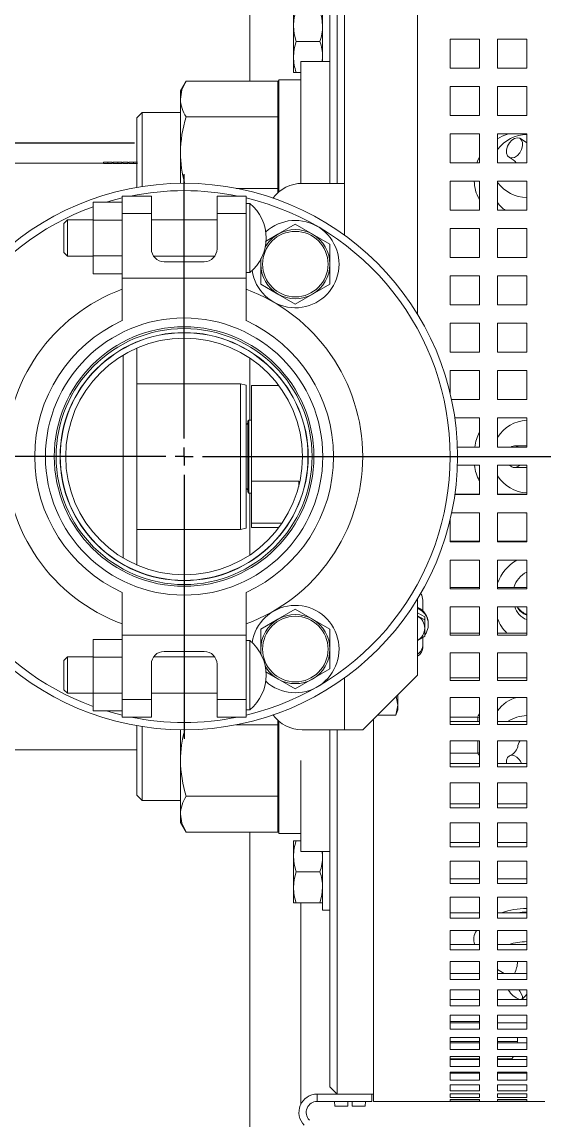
# Model space of a CAD drawing. Header units: millimetres. Extents: x -283029 to -254660, y -24907 to 10674.
# Drawn here: x -278949.89 to -278944.98, y -18302.15 to -18291.83 of the extents above; entities that cross this region are included whole.
import ezdxf

# ---------------------------------------------------------------- set-up
doc = ezdxf.new("R2010")
doc.units = ezdxf.units.MM
doc.header["$LTSCALE"] = 100

# ---------------------------------------------------------------- blocks, each defined once
blk = doc.blocks.new('SW_CENTERMARKSYMBOL_16')
at = {"color": 0, "linetype": 'Continuous'}
for p, q in [((0, 0.5), (0, 69.461)), ((-0.5, 0), (-7.75, 0)), ((0, 0), (-0.25, 0)), ((0, 0), (0, 0.25)), ((0, 0), (0, -0.25)), ((0, 0), (0.25, 0)), ((0.5, 0), (7.75, 0)), ((0, -0.5), (0, -18.762))]:
    blk.add_line(p, q, dxfattribs=at)

msp = doc.modelspace()

# ---------------------------------------------------------------- linework, layer by layer
at = {"color": 1, "linetype": 'Continuous', "lineweight": 0}
for p, q in [((-278947.746, -18292.386), (-278947.746, -18289.854)), ((-278946.993, -18293.347), (-278946.993, -18289.991)), ((-278946.924, -18290.059), (-278946.924, -18293.347)), ((-278946.856, -18293.835), (-278946.856, -18290.059)), ((-278946.171, -18294.576), (-278946.171, -18290.059)), ((-278947.061, -18292.202), (-278947.061, -18291.652)), ((-278947.335, -18291.866), (-278947.335, -18291.721)), ((-278947.335, -18292.157), (-278947.335, -18291.866)), ((-278945.862, -18291.99), (-278945.862, -18292.264)), ((-278945.588, -18291.99), (-278945.862, -18291.99)), ((-278945.588, -18292.264), (-278945.588, -18291.99)), ((-278945.417, -18291.99), (-278945.417, -18292.264)), ((-278945.143, -18291.99), (-278945.417, -18291.99)), ((-278945.143, -18292.264), (-278945.143, -18291.99)), ((-278947.309, -18292.012), (-278947.087, -18292.012)), ((-278947.335, -18292.303), (-278947.335, -18292.157)), ((-278946.993, -18292.202), (-278947.267, -18292.202)), ((-278947.267, -18293.058), (-278947.267, -18292.202)), ((-278947.065, -18292.202), (-278947.061, -18292.157)), ((-278947.309, -18292.303), (-278947.335, -18292.303)), ((-278947.309, -18292.303), (-278947.267, -18292.303)), ((-278945.862, -18292.264), (-278945.588, -18292.264)), ((-278945.417, -18292.264), (-278945.143, -18292.264)), ((-278948.345, -18292.386), (-278948.397, -18292.476)), ((-278948.345, -18292.386), (-278947.482, -18292.386)), ((-278947.482, -18292.722), (-278947.482, -18292.386)), ((-278947.267, -18292.373), (-278947.472, -18292.373)), ((-278947.472, -18293.058), (-278947.472, -18292.373)), ((-278948.397, -18292.554), (-278948.397, -18292.476)), ((-278945.862, -18292.435), (-278945.862, -18292.709)), ((-278945.588, -18292.435), (-278945.862, -18292.435)), ((-278945.588, -18292.709), (-278945.588, -18292.435)), ((-278945.417, -18292.435), (-278945.417, -18292.709)), ((-278945.143, -18292.435), (-278945.417, -18292.435)), ((-278945.143, -18292.709), (-278945.143, -18292.435)), ((-278948.397, -18293.058), (-278948.397, -18292.554)), ((-278948.756, -18292.681), (-278948.808, -18292.732)), ((-278948.808, -18293.383), (-278948.808, -18292.732)), ((-278948.397, -18292.681), (-278948.756, -18292.681)), ((-278948.756, -18292.681), (-278948.756, -18293.377)), ((-278948.345, -18292.722), (-278947.482, -18292.722)), ((-278947.482, -18293.394), (-278947.482, -18292.722)), ((-278945.862, -18292.709), (-278945.588, -18292.709)), ((-278945.417, -18292.709), (-278945.143, -18292.709)), ((-278945.862, -18292.88), (-278945.862, -18293.154)), ((-278945.588, -18292.88), (-278945.862, -18292.88)), ((-278945.588, -18293.154), (-278945.588, -18292.88)), ((-278945.417, -18292.88), (-278945.417, -18293.154)), ((-278945.143, -18292.88), (-278945.417, -18292.88)), ((-278945.143, -18293.154), (-278945.143, -18292.88)), ((-278948.397, -18293.347), (-278948.397, -18293.058)), ((-278947.472, -18293.426), (-278947.472, -18293.058)), ((-278947.267, -18293.347), (-278947.267, -18293.058)), ((-278949.121, -18293.158), (-278950.007, -18293.158)), ((-278949.08, -18293.148), (-278949.121, -18293.148)), ((-278949.121, -18293.159), (-278949.121, -18293.148)), ((-278949.08, -18293.161), (-278949.08, -18293.148)), ((-278949.04, -18293.148), (-278949.08, -18293.148)), ((-278949.04, -18293.159), (-278949.04, -18293.148)), ((-278949.029, -18293.158), (-278949.04, -18293.158)), ((-278948.987, -18293.148), (-278949.029, -18293.148)), ((-278949.029, -18293.159), (-278949.029, -18293.148)), ((-278948.987, -18293.161), (-278948.987, -18293.148)), ((-278948.947, -18293.148), (-278948.987, -18293.148)), ((-278948.947, -18293.159), (-278948.947, -18293.148)), ((-278948.938, -18293.158), (-278948.947, -18293.158)), ((-278948.938, -18293.159), (-278948.938, -18293.148)), ((-278948.892, -18293.148), (-278948.938, -18293.148)), ((-278948.938, -18293.159), (-278948.892, -18293.159)), ((-278948.892, -18293.159), (-278948.892, -18293.148)), ((-278948.881, -18293.158), (-278948.892, -18293.158)), ((-278948.84, -18293.148), (-278948.881, -18293.148)), ((-278948.881, -18293.159), (-278948.881, -18293.148)), ((-278948.84, -18293.161), (-278948.84, -18293.148)), ((-278948.8, -18293.148), (-278948.84, -18293.148)), ((-278945.862, -18293.154), (-278945.588, -18293.154)), ((-278945.417, -18293.154), (-278945.143, -18293.154)), ((-278946.856, -18293.347), (-278947.253, -18293.347)), ((-278946.856, -18293.835), (-278946.856, -18293.347)), ((-278945.862, -18293.326), (-278945.862, -18293.6)), ((-278945.588, -18293.326), (-278945.862, -18293.326)), ((-278945.588, -18293.6), (-278945.588, -18293.326)), ((-278945.417, -18293.326), (-278945.417, -18293.6)), ((-278945.143, -18293.326), (-278945.417, -18293.326)), ((-278945.143, -18293.6), (-278945.143, -18293.326)), ((-278948.808, -18293.383), (-278948.806, -18293.385)), ((-278947.873, -18293.394), (-278947.482, -18293.394)), ((-278947.482, -18293.435), (-278947.482, -18293.394)), ((-278949.219, -18293.524), (-278948.945, -18293.524)), ((-278949.219, -18293.692), (-278949.219, -18293.524)), ((-278948.671, -18293.467), (-278948.945, -18293.467)), ((-278948.945, -18293.467), (-278948.945, -18293.631)), ((-278948.671, -18293.631), (-278948.671, -18293.467)), ((-278947.78, -18293.467), (-278948.054, -18293.467)), ((-278948.054, -18293.467), (-278948.054, -18293.631)), ((-278947.78, -18293.467), (-278947.78, -18293.631)), ((-278947.746, -18293.535), (-278947.78, -18293.535)), ((-278947.746, -18293.535), (-278947.746, -18293.861)), ((-278948.945, -18293.631), (-278948.945, -18294.237)), ((-278948.671, -18293.631), (-278948.945, -18293.631)), ((-278948.671, -18293.963), (-278948.671, -18293.631)), ((-278948.054, -18293.631), (-278948.054, -18293.963)), ((-278947.78, -18293.631), (-278948.054, -18293.631)), ((-278947.78, -18293.631), (-278947.78, -18294.237)), ((-278945.862, -18293.6), (-278945.588, -18293.6)), ((-278945.417, -18293.6), (-278945.143, -18293.6)), ((-278949.458, -18293.689), (-278949.493, -18293.724)), ((-278949.493, -18293.861), (-278949.493, -18293.724)), ((-278949.219, -18293.689), (-278949.458, -18293.689)), ((-278949.458, -18293.689), (-278949.458, -18293.861)), ((-278949.219, -18293.692), (-278948.945, -18293.692)), ((-278949.219, -18294.029), (-278949.219, -18293.692)), ((-278948.054, -18293.689), (-278948.671, -18293.689)), ((-278947.318, -18293.73), (-278947.481, -18293.824)), ((-278947.318, -18293.73), (-278947.155, -18293.824)), ((-278949.493, -18293.997), (-278949.493, -18293.861)), ((-278949.458, -18293.861), (-278949.458, -18294.032)), ((-278947.746, -18293.861), (-278947.746, -18294.186)), ((-278947.481, -18293.824), (-278947.599, -18293.893)), ((-278947.155, -18293.824), (-278946.993, -18293.918)), ((-278945.862, -18293.771), (-278945.862, -18294.045)), ((-278945.588, -18293.771), (-278945.862, -18293.771)), ((-278945.588, -18294.045), (-278945.588, -18293.771)), ((-278945.417, -18293.771), (-278945.417, -18294.045)), ((-278945.143, -18293.771), (-278945.417, -18293.771)), ((-278945.143, -18294.045), (-278945.143, -18293.771)), ((-278946.993, -18294.106), (-278946.993, -18293.918)), ((-278949.493, -18293.997), (-278949.458, -18294.032)), ((-278949.458, -18294.032), (-278949.219, -18294.032)), ((-278949.219, -18294.197), (-278949.219, -18294.029)), ((-278949.219, -18294.029), (-278948.945, -18294.029)), ((-278948.649, -18294.032), (-278948.076, -18294.032)), ((-278947.643, -18294.106), (-278947.643, -18294.053)), ((-278945.862, -18294.045), (-278945.588, -18294.045)), ((-278945.417, -18294.045), (-278945.143, -18294.045)), ((-278948.174, -18294.083), (-278948.551, -18294.083)), ((-278947.643, -18294.294), (-278947.643, -18294.106)), ((-278946.993, -18294.294), (-278946.993, -18294.106)), ((-278949.219, -18294.197), (-278948.945, -18294.197)), ((-278948.945, -18294.237), (-278948.945, -18294.638)), ((-278947.78, -18294.237), (-278948.945, -18294.237)), ((-278947.78, -18294.186), (-278947.746, -18294.186)), ((-278947.78, -18294.237), (-278947.78, -18294.638)), ((-278945.862, -18294.216), (-278945.862, -18294.49)), ((-278945.588, -18294.216), (-278945.862, -18294.216)), ((-278945.588, -18294.49), (-278945.588, -18294.216)), ((-278945.417, -18294.216), (-278945.417, -18294.49)), ((-278945.143, -18294.216), (-278945.417, -18294.216)), ((-278945.143, -18294.49), (-278945.143, -18294.216)), ((-278947.481, -18294.388), (-278947.643, -18294.294)), ((-278947.155, -18294.388), (-278946.993, -18294.294)), ((-278947.318, -18294.482), (-278947.481, -18294.388)), ((-278947.318, -18294.482), (-278947.155, -18294.388)), ((-278945.862, -18294.49), (-278945.588, -18294.49)), ((-278945.417, -18294.49), (-278945.143, -18294.49)), ((-278945.862, -18294.661), (-278945.862, -18294.935)), ((-278945.588, -18294.661), (-278945.862, -18294.661)), ((-278945.588, -18294.935), (-278945.588, -18294.661)), ((-278945.417, -18294.661), (-278945.417, -18294.935)), ((-278945.143, -18294.661), (-278945.417, -18294.661)), ((-278945.143, -18294.935), (-278945.143, -18294.661)), ((-278948.808, -18296.935), (-278948.808, -18294.895)), ((-278948.935, -18296.87), (-278948.935, -18294.961)), ((-278947.746, -18295.573), (-278947.746, -18294.989)), ((-278945.862, -18294.935), (-278945.588, -18294.935)), ((-278945.417, -18294.935), (-278945.143, -18294.935)), ((-278945.862, -18295.106), (-278945.862, -18295.326)), ((-278945.588, -18295.106), (-278945.862, -18295.106)), ((-278945.588, -18295.38), (-278945.588, -18295.106)), ((-278945.417, -18295.106), (-278945.417, -18295.38)), ((-278945.143, -18295.106), (-278945.417, -18295.106)), ((-278945.143, -18295.38), (-278945.143, -18295.106)), ((-278947.832, -18295.23), (-278948.808, -18295.23)), ((-278947.78, -18295.244), (-278947.832, -18295.23)), ((-278947.832, -18296.6), (-278947.832, -18295.23)), ((-278947.78, -18295.244), (-278947.78, -18296.587)), ((-278947.472, -18295.248), (-278947.731, -18295.248)), ((-278947.731, -18296.146), (-278947.731, -18295.248)), ((-278945.85, -18295.38), (-278945.588, -18295.38)), ((-278945.417, -18295.38), (-278945.143, -18295.38)), ((-278947.755, -18295.573), (-278947.765, -18295.583)), ((-278947.765, -18295.583), (-278947.765, -18296.248)), ((-278947.731, -18295.573), (-278947.755, -18295.573)), ((-278947.755, -18295.573), (-278947.755, -18296.258)), ((-278945.588, -18295.552), (-278945.82, -18295.552)), ((-278945.588, -18295.826), (-278945.588, -18295.552)), ((-278945.417, -18295.552), (-278945.417, -18295.826)), ((-278945.143, -18295.552), (-278945.417, -18295.552)), ((-278945.143, -18295.826), (-278945.143, -18295.552)), ((-278945.796, -18295.826), (-278945.588, -18295.826)), ((-278945.417, -18295.826), (-278945.143, -18295.826)), ((-278945.143, -18295.813), (-278945.257, -18295.813)), ((-278943.979, -18295.915), (-278945.794, -18295.915)), ((-278945.588, -18295.997), (-278945.795, -18295.997)), ((-278945.588, -18296.273), (-278945.588, -18295.997)), ((-278945.143, -18295.997), (-278945.417, -18295.997)), ((-278945.417, -18295.997), (-278945.417, -18296.273)), ((-278945.257, -18296.018), (-278945.143, -18296.018)), ((-278945.143, -18296.273), (-278945.143, -18295.997)), ((-278947.285, -18296.146), (-278947.731, -18296.146)), ((-278947.731, -18296.146), (-278947.731, -18296.542)), ((-278947.285, -18296.196), (-278947.285, -18296.146)), ((-278947.765, -18296.248), (-278947.755, -18296.258)), ((-278947.755, -18296.258), (-278947.731, -18296.258)), ((-278947.746, -18296.842), (-278947.746, -18296.258)), ((-278945.819, -18296.273), (-278945.588, -18296.273)), ((-278945.818, -18296.269), (-278945.588, -18296.269)), ((-278945.417, -18296.269), (-278945.143, -18296.269)), ((-278945.417, -18296.273), (-278945.143, -18296.273)), ((-278945.588, -18296.444), (-278945.849, -18296.444)), ((-278945.588, -18296.718), (-278945.588, -18296.444)), ((-278945.143, -18296.444), (-278945.417, -18296.444)), ((-278945.417, -18296.444), (-278945.417, -18296.718)), ((-278945.143, -18296.718), (-278945.143, -18296.444)), ((-278947.731, -18296.583), (-278947.731, -18296.542)), ((-278947.443, -18296.542), (-278947.731, -18296.542)), ((-278945.862, -18296.505), (-278945.862, -18296.718)), ((-278948.808, -18296.6), (-278947.832, -18296.6)), ((-278947.832, -18296.6), (-278947.78, -18296.587)), ((-278947.731, -18296.583), (-278947.472, -18296.583)), ((-278945.862, -18296.709), (-278945.588, -18296.709)), ((-278945.862, -18296.718), (-278945.588, -18296.718)), ((-278945.417, -18296.709), (-278945.143, -18296.709)), ((-278945.417, -18296.718), (-278945.143, -18296.718)), ((-278945.588, -18296.889), (-278945.862, -18296.889)), ((-278945.862, -18296.889), (-278945.862, -18297.159)), ((-278945.588, -18297.159), (-278945.588, -18296.889)), ((-278945.143, -18296.889), (-278945.417, -18296.889)), ((-278945.417, -18296.889), (-278945.417, -18297.159)), ((-278945.143, -18297.159), (-278945.143, -18296.889)), ((-278945.862, -18297.145), (-278945.588, -18297.145)), ((-278945.862, -18297.159), (-278945.588, -18297.159)), ((-278945.417, -18297.145), (-278945.143, -18297.145)), ((-278945.417, -18297.159), (-278945.143, -18297.159)), ((-278948.945, -18297.193), (-278948.945, -18297.594)), ((-278947.78, -18297.193), (-278947.78, -18297.594)), ((-278946.171, -18297.97), (-278946.171, -18297.255)), ((-278946.119, -18297.366), (-278946.119, -18297.266)), ((-278947.318, -18297.349), (-278947.481, -18297.443)), ((-278947.318, -18297.349), (-278947.155, -18297.443)), ((-278945.588, -18297.328), (-278945.862, -18297.328)), ((-278945.862, -18297.328), (-278945.862, -18297.594)), ((-278945.588, -18297.594), (-278945.588, -18297.328)), ((-278945.143, -18297.328), (-278945.417, -18297.328)), ((-278945.417, -18297.328), (-278945.417, -18297.594)), ((-278945.143, -18297.594), (-278945.143, -18297.328)), ((-278947.481, -18297.443), (-278947.643, -18297.537)), ((-278947.155, -18297.443), (-278946.993, -18297.537)), ((-278946.102, -18297.421), (-278946.171, -18297.383)), ((-278946.171, -18297.414), (-278946.102, -18297.45)), ((-278946.102, -18297.421), (-278946.102, -18297.45)), ((-278946.102, -18297.45), (-278946.102, -18297.529)), ((-278947.643, -18297.725), (-278947.643, -18297.537)), ((-278946.993, -18297.725), (-278946.993, -18297.537)), ((-278946.102, -18297.529), (-278946.102, -18297.603)), ((-278946.068, -18297.493), (-278946.068, -18297.484)), ((-278945.862, -18297.575), (-278945.588, -18297.575)), ((-278945.417, -18297.575), (-278945.143, -18297.575)), ((-278949.219, -18297.634), (-278948.945, -18297.634)), ((-278949.219, -18297.634), (-278949.219, -18297.802)), ((-278947.78, -18297.594), (-278948.945, -18297.594)), ((-278948.945, -18298.199), (-278948.945, -18297.594)), ((-278947.78, -18298.199), (-278947.78, -18297.594)), ((-278947.746, -18297.645), (-278947.78, -18297.645)), ((-278947.746, -18297.97), (-278947.746, -18297.645)), ((-278946.171, -18297.643), (-278946.102, -18297.603)), ((-278946.119, -18297.701), (-278946.119, -18297.614)), ((-278945.862, -18297.594), (-278945.588, -18297.594)), ((-278945.417, -18297.594), (-278945.143, -18297.594)), ((-278948.174, -18297.748), (-278948.551, -18297.748)), ((-278947.643, -18297.773), (-278947.643, -18297.725)), ((-278946.993, -18297.912), (-278946.993, -18297.725)), ((-278945.588, -18297.759), (-278945.862, -18297.759)), ((-278945.862, -18297.759), (-278945.862, -18298.019)), ((-278945.588, -18298.019), (-278945.588, -18297.759)), ((-278945.143, -18297.759), (-278945.417, -18297.759)), ((-278945.417, -18297.759), (-278945.417, -18298.019)), ((-278945.143, -18298.019), (-278945.143, -18297.759)), ((-278949.458, -18297.799), (-278949.493, -18297.833)), ((-278949.493, -18297.833), (-278949.493, -18297.97)), ((-278949.219, -18297.799), (-278949.458, -18297.799)), ((-278949.458, -18297.97), (-278949.458, -18297.799)), ((-278949.219, -18297.802), (-278948.945, -18297.802)), ((-278949.219, -18297.802), (-278949.219, -18298.138)), ((-278948.671, -18297.867), (-278948.671, -18298.199)), ((-278948.076, -18297.799), (-278948.649, -18297.799)), ((-278948.054, -18298.199), (-278948.054, -18297.867)), ((-278949.493, -18297.97), (-278949.493, -18298.107)), ((-278949.458, -18298.141), (-278949.458, -18297.97)), ((-278947.746, -18298.296), (-278947.746, -18297.97)), ((-278947.481, -18298.006), (-278947.596, -18297.94)), ((-278947.155, -18298.006), (-278946.993, -18297.912)), ((-278946.856, -18298.484), (-278946.856, -18297.995)), ((-278946.684, -18298.484), (-278946.171, -18297.97)), ((-278945.862, -18297.995), (-278945.588, -18297.995)), ((-278945.417, -18297.995), (-278945.143, -18297.995)), ((-278947.318, -18298.1), (-278947.481, -18298.006)), ((-278947.318, -18298.1), (-278947.155, -18298.006)), ((-278945.862, -18298.019), (-278945.588, -18298.019)), ((-278945.417, -18298.019), (-278945.143, -18298.019)), ((-278949.493, -18298.107), (-278949.458, -18298.141)), ((-278949.458, -18298.141), (-278949.219, -18298.141)), ((-278949.219, -18298.138), (-278948.945, -18298.138)), ((-278949.219, -18298.138), (-278949.219, -18298.306)), ((-278948.945, -18298.364), (-278948.945, -18298.199)), ((-278948.671, -18298.199), (-278948.945, -18298.199)), ((-278948.671, -18298.141), (-278948.054, -18298.141)), ((-278948.671, -18298.199), (-278948.671, -18298.364)), ((-278948.054, -18298.364), (-278948.054, -18298.199)), ((-278947.78, -18298.199), (-278948.054, -18298.199)), ((-278947.78, -18298.364), (-278947.78, -18298.199)), ((-278946.356, -18298.252), (-278946.371, -18298.171)), ((-278946.356, -18298.252), (-278946.356, -18298.155)), ((-278945.588, -18298.18), (-278945.862, -18298.18)), ((-278945.862, -18298.18), (-278945.862, -18298.433)), ((-278945.588, -18298.433), (-278945.588, -18298.18)), ((-278945.143, -18298.18), (-278945.417, -18298.18)), ((-278945.417, -18298.18), (-278945.417, -18298.433)), ((-278945.143, -18298.433), (-278945.143, -18298.18)), ((-278949.219, -18298.306), (-278948.945, -18298.306)), ((-278947.78, -18298.296), (-278947.746, -18298.296)), ((-278946.374, -18298.346), (-278946.356, -18298.252)), ((-278946.374, -18298.346), (-278946.356, -18298.296)), ((-278946.356, -18298.296), (-278946.356, -18298.252)), ((-278948.945, -18298.364), (-278948.671, -18298.364)), ((-278948.054, -18298.364), (-278947.78, -18298.364)), ((-278947.482, -18298.437), (-278947.482, -18298.396)), ((-278947.472, -18298.773), (-278947.472, -18298.405)), ((-278946.582, -18301.977), (-278946.582, -18298.381)), ((-278946.546, -18298.346), (-278946.374, -18298.346)), ((-278945.862, -18298.365), (-278945.604, -18298.365)), ((-278945.862, -18298.405), (-278945.588, -18298.405)), ((-278945.604, -18298.365), (-278945.588, -18298.37)), ((-278945.604, -18298.365), (-278945.604, -18298.405)), ((-278945.417, -18298.405), (-278945.143, -18298.405)), ((-278948.806, -18298.445), (-278948.808, -18298.448)), ((-278948.808, -18299.098), (-278948.808, -18298.448)), ((-278948.756, -18298.454), (-278948.756, -18299.15)), ((-278948.397, -18298.773), (-278948.397, -18298.484)), ((-278947.873, -18298.437), (-278947.482, -18298.437)), ((-278947.482, -18299.109), (-278947.482, -18298.437)), ((-278947.253, -18298.484), (-278946.856, -18298.484)), ((-278946.993, -18301.84), (-278946.993, -18298.484)), ((-278946.924, -18298.484), (-278946.924, -18301.909)), ((-278946.684, -18298.484), (-278946.856, -18298.484)), ((-278945.862, -18298.433), (-278945.588, -18298.433)), ((-278945.417, -18298.433), (-278945.143, -18298.433)), ((-278945.588, -18298.589), (-278945.862, -18298.589)), ((-278945.862, -18298.589), (-278945.862, -18298.833)), ((-278945.604, -18298.589), (-278945.604, -18298.702)), ((-278945.588, -18298.833), (-278945.588, -18298.589)), ((-278945.143, -18298.589), (-278945.417, -18298.589)), ((-278945.417, -18298.589), (-278945.417, -18298.833)), ((-278945.143, -18298.833), (-278945.143, -18298.589)), ((-278950.007, -18298.672), (-278948.808, -18298.672)), ((-278945.604, -18298.702), (-278945.862, -18298.702)), ((-278945.604, -18298.702), (-278945.588, -18298.697)), ((-278945.588, -18298.727), (-278945.604, -18298.702)), ((-278948.397, -18299.277), (-278948.397, -18298.773)), ((-278947.472, -18299.458), (-278947.472, -18298.773)), ((-278947.267, -18299.629), (-278947.267, -18298.773)), ((-278945.862, -18298.8), (-278945.588, -18298.8)), ((-278945.417, -18298.8), (-278945.143, -18298.8)), ((-278945.862, -18298.833), (-278945.588, -18298.833)), ((-278945.417, -18298.833), (-278945.143, -18298.833)), ((-278945.588, -18298.983), (-278945.862, -18298.983)), ((-278945.862, -18298.983), (-278945.862, -18299.217)), ((-278945.588, -18299.217), (-278945.588, -18298.983)), ((-278945.143, -18298.983), (-278945.417, -18298.983)), ((-278945.417, -18298.983), (-278945.417, -18299.217)), ((-278945.143, -18299.217), (-278945.143, -18298.983)), ((-278948.808, -18299.098), (-278948.756, -18299.15)), ((-278948.345, -18299.109), (-278947.482, -18299.109)), ((-278947.482, -18299.445), (-278947.482, -18299.109)), ((-278948.756, -18299.15), (-278948.397, -18299.15)), ((-278945.862, -18299.18), (-278945.588, -18299.18)), ((-278945.862, -18299.217), (-278945.588, -18299.217)), ((-278945.417, -18299.18), (-278945.143, -18299.18)), ((-278945.417, -18299.217), (-278945.143, -18299.217)), ((-278948.397, -18299.355), (-278948.397, -18299.277)), ((-278948.397, -18299.355), (-278948.345, -18299.445)), ((-278945.588, -18299.36), (-278945.862, -18299.36)), ((-278945.862, -18299.36), (-278945.862, -18299.583)), ((-278945.588, -18299.583), (-278945.588, -18299.36)), ((-278945.143, -18299.36), (-278945.417, -18299.36)), ((-278945.417, -18299.36), (-278945.417, -18299.583)), ((-278945.143, -18299.583), (-278945.143, -18299.36)), ((-278948.345, -18299.445), (-278947.482, -18299.445)), ((-278947.746, -18309.169), (-278947.746, -18299.445)), ((-278947.472, -18299.458), (-278947.267, -18299.458)), ((-278947.309, -18299.528), (-278947.335, -18299.528)), ((-278947.335, -18299.673), (-278947.335, -18299.528)), ((-278947.309, -18299.528), (-278947.267, -18299.528)), ((-278945.862, -18299.542), (-278945.588, -18299.542)), ((-278945.417, -18299.542), (-278945.143, -18299.542)), ((-278947.267, -18299.629), (-278946.993, -18299.629)), ((-278947.065, -18299.629), (-278947.061, -18299.673)), ((-278947.061, -18300.179), (-278947.061, -18299.629)), ((-278945.862, -18299.583), (-278945.588, -18299.583)), ((-278945.417, -18299.583), (-278945.143, -18299.583)), ((-278947.335, -18299.964), (-278947.335, -18299.673)), ((-278945.588, -18299.719), (-278945.862, -18299.719)), ((-278945.862, -18299.719), (-278945.862, -18299.93)), ((-278945.588, -18299.93), (-278945.588, -18299.719)), ((-278945.143, -18299.719), (-278945.417, -18299.719)), ((-278945.417, -18299.719), (-278945.417, -18299.93)), ((-278945.143, -18299.93), (-278945.143, -18299.719)), ((-278947.309, -18299.819), (-278947.087, -18299.819)), ((-278945.862, -18299.884), (-278945.588, -18299.884)), ((-278945.862, -18299.93), (-278945.588, -18299.93)), ((-278945.417, -18299.884), (-278945.143, -18299.884)), ((-278945.417, -18299.93), (-278945.143, -18299.93)), ((-278947.335, -18300.11), (-278947.335, -18299.964)), ((-278945.588, -18300.057), (-278945.862, -18300.057)), ((-278945.862, -18300.057), (-278945.862, -18300.254)), ((-278945.588, -18300.254), (-278945.588, -18300.057)), ((-278945.143, -18300.057), (-278945.417, -18300.057)), ((-278945.417, -18300.057), (-278945.417, -18300.254)), ((-278945.143, -18300.254), (-278945.143, -18300.057)), ((-278947.309, -18300.11), (-278947.335, -18300.11)), ((-278947.309, -18300.11), (-278947.087, -18300.11)), ((-278947.267, -18302.005), (-278947.267, -18300.11)), ((-278947.061, -18300.11), (-278947.087, -18300.11)), ((-278947.061, -18300.179), (-278946.993, -18300.179)), ((-278945.862, -18300.205), (-278945.588, -18300.205)), ((-278945.862, -18300.254), (-278945.588, -18300.254)), ((-278945.417, -18300.205), (-278945.143, -18300.205)), ((-278945.417, -18300.254), (-278945.143, -18300.254)), ((-278945.588, -18300.372), (-278945.862, -18300.372)), ((-278945.862, -18300.372), (-278945.862, -18300.554)), ((-278945.588, -18300.554), (-278945.588, -18300.372)), ((-278945.143, -18300.372), (-278945.417, -18300.372)), ((-278945.417, -18300.372), (-278945.417, -18300.554)), ((-278945.143, -18300.554), (-278945.143, -18300.372)), ((-278945.862, -18300.502), (-278945.588, -18300.502)), ((-278945.862, -18300.554), (-278945.588, -18300.554)), ((-278945.417, -18300.502), (-278945.143, -18300.502)), ((-278945.417, -18300.554), (-278945.143, -18300.554)), ((-278945.588, -18300.663), (-278945.862, -18300.663)), ((-278945.862, -18300.663), (-278945.862, -18300.83)), ((-278945.588, -18300.83), (-278945.588, -18300.663)), ((-278945.143, -18300.663), (-278945.417, -18300.663)), ((-278945.417, -18300.663), (-278945.417, -18300.83)), ((-278945.143, -18300.83), (-278945.143, -18300.663)), ((-278945.862, -18300.774), (-278945.588, -18300.774)), ((-278945.417, -18300.774), (-278945.143, -18300.774)), ((-278945.862, -18300.83), (-278945.588, -18300.83)), ((-278945.417, -18300.83), (-278945.143, -18300.83)), ((-278945.588, -18300.929), (-278945.862, -18300.929)), ((-278945.862, -18300.929), (-278945.862, -18301.078)), ((-278945.588, -18301.078), (-278945.588, -18300.929)), ((-278945.143, -18300.929), (-278945.417, -18300.929)), ((-278945.417, -18300.929), (-278945.417, -18301.078)), ((-278945.143, -18301.078), (-278945.143, -18300.929)), ((-278945.862, -18301.02), (-278945.588, -18301.02)), ((-278945.862, -18301.078), (-278945.588, -18301.078)), ((-278945.417, -18301.02), (-278945.143, -18301.02)), ((-278945.417, -18301.078), (-278945.143, -18301.078)), ((-278945.588, -18301.166), (-278945.862, -18301.166)), ((-278945.862, -18301.166), (-278945.862, -18301.299)), ((-278945.588, -18301.299), (-278945.588, -18301.166)), ((-278945.143, -18301.166), (-278945.417, -18301.166)), ((-278945.417, -18301.166), (-278945.417, -18301.299)), ((-278945.143, -18301.299), (-278945.143, -18301.166)), ((-278945.862, -18301.225), (-278945.588, -18301.225)), ((-278945.862, -18301.238), (-278945.588, -18301.238)), ((-278945.862, -18301.299), (-278945.588, -18301.299)), ((-278945.417, -18301.238), (-278945.143, -18301.238)), ((-278945.417, -18301.299), (-278945.143, -18301.299)), ((-278945.588, -18301.376), (-278945.862, -18301.376)), ((-278945.862, -18301.376), (-278945.862, -18301.49)), ((-278945.588, -18301.49), (-278945.588, -18301.376)), ((-278945.143, -18301.376), (-278945.417, -18301.376)), ((-278945.417, -18301.376), (-278945.417, -18301.49)), ((-278945.143, -18301.49), (-278945.143, -18301.376)), ((-278945.862, -18301.415), (-278945.588, -18301.415)), ((-278945.862, -18301.427), (-278945.588, -18301.427)), ((-278945.862, -18301.49), (-278945.588, -18301.49)), ((-278945.417, -18301.415), (-278945.231, -18301.415)), ((-278945.417, -18301.427), (-278945.143, -18301.427)), ((-278945.417, -18301.49), (-278945.143, -18301.49)), ((-278945.588, -18301.555), (-278945.862, -18301.555)), ((-278945.862, -18301.555), (-278945.862, -18301.65)), ((-278945.862, -18301.576), (-278945.588, -18301.576)), ((-278945.862, -18301.585), (-278945.588, -18301.585)), ((-278945.588, -18301.65), (-278945.588, -18301.555)), ((-278945.143, -18301.555), (-278945.417, -18301.555)), ((-278945.417, -18301.555), (-278945.417, -18301.65)), ((-278945.417, -18301.576), (-278945.28, -18301.576)), ((-278945.417, -18301.585), (-278945.143, -18301.585)), ((-278945.143, -18301.65), (-278945.143, -18301.555)), ((-278945.862, -18301.65), (-278945.588, -18301.65)), ((-278945.588, -18301.704), (-278945.862, -18301.704)), ((-278945.862, -18301.704), (-278945.862, -18301.779)), ((-278945.862, -18301.706), (-278945.588, -18301.706)), ((-278945.862, -18301.713), (-278945.588, -18301.713)), ((-278945.588, -18301.779), (-278945.588, -18301.704)), ((-278945.417, -18301.65), (-278945.143, -18301.65)), ((-278945.143, -18301.704), (-278945.417, -18301.704)), ((-278945.417, -18301.704), (-278945.417, -18301.779)), ((-278945.417, -18301.706), (-278945.273, -18301.706)), ((-278945.417, -18301.713), (-278945.143, -18301.713)), ((-278945.265, -18301.713), (-278945.276, -18301.704)), ((-278945.143, -18301.779), (-278945.143, -18301.704)), ((-278945.862, -18301.779), (-278945.588, -18301.779)), ((-278945.417, -18301.779), (-278945.143, -18301.779)), ((-278946.599, -18301.909), (-278947.113, -18301.909)), ((-278947.113, -18301.909), (-278947.113, -18301.977)), ((-278946.993, -18301.84), (-278946.924, -18301.909)), ((-278946.89, -18301.907), (-278946.89, -18301.909)), ((-278946.719, -18301.909), (-278946.719, -18301.907)), ((-278946.599, -18301.909), (-278946.582, -18301.909)), ((-278946.599, -18301.977), (-278946.599, -18301.909)), ((-278945.588, -18301.821), (-278945.862, -18301.821)), ((-278945.862, -18301.821), (-278945.862, -18301.877)), ((-278945.862, -18301.877), (-278945.588, -18301.877)), ((-278945.588, -18301.906), (-278945.862, -18301.906)), ((-278945.862, -18301.906), (-278945.862, -18301.942)), ((-278945.588, -18301.877), (-278945.588, -18301.821)), ((-278945.588, -18301.942), (-278945.588, -18301.906)), ((-278945.143, -18301.821), (-278945.417, -18301.821)), ((-278945.417, -18301.821), (-278945.417, -18301.877)), ((-278945.417, -18301.877), (-278945.143, -18301.877)), ((-278945.143, -18301.906), (-278945.417, -18301.906)), ((-278945.417, -18301.906), (-278945.417, -18301.942)), ((-278945.143, -18301.877), (-278945.143, -18301.821)), ((-278945.143, -18301.942), (-278945.143, -18301.906)), ((-278946.599, -18301.977), (-278947.113, -18301.977)), ((-278946.95, -18301.977), (-278946.946, -18302.022)), ((-278946.825, -18302.022), (-278946.946, -18302.022)), ((-278946.825, -18302.022), (-278946.825, -18301.977)), ((-278946.784, -18302.022), (-278946.784, -18301.977)), ((-278946.663, -18302.022), (-278946.784, -18302.022)), ((-278946.663, -18302.022), (-278946.659, -18301.977)), ((-278946.582, -18301.977), (-278945.862, -18301.977)), ((-278945.862, -18301.942), (-278945.588, -18301.942)), ((-278945.588, -18301.958), (-278945.862, -18301.958)), ((-278945.862, -18301.958), (-278945.862, -18301.974)), ((-278945.862, -18301.974), (-278945.588, -18301.974)), ((-278945.588, -18301.977), (-278945.862, -18301.977)), ((-278945.862, -18301.977), (-278945.862, -18301.977)), ((-278945.588, -18301.974), (-278945.588, -18301.958)), ((-278945.588, -18301.977), (-278945.417, -18301.977)), ((-278945.588, -18301.977), (-278945.588, -18301.977)), ((-278945.417, -18301.942), (-278945.143, -18301.942)), ((-278945.143, -18301.958), (-278945.417, -18301.958)), ((-278945.417, -18301.958), (-278945.417, -18301.974)), ((-278945.417, -18301.974), (-278945.143, -18301.974)), ((-278945.143, -18301.977), (-278945.417, -18301.977)), ((-278945.417, -18301.977), (-278945.417, -18301.977)), ((-278945.143, -18301.974), (-278945.143, -18301.958)), ((-278945.143, -18301.977), (-278944.972, -18301.977)), ((-278945.143, -18301.977), (-278945.143, -18301.977))]:
    msp.add_line(p, q, dxfattribs=at)
at = {"color": 3}
msp.add_line((-278948.83, -18292.969), (-279159.821, -18292.969), dxfattribs=at)
at = {"color": 1, "linetype": 'Continuous', "lineweight": 0}
for points in [[(-278947.087, -18291.721), (-278947.068, -18291.792), (-278947.061, -18291.866)], [(-278947.309, -18292.012), (-278947.328, -18291.941), (-278947.335, -18291.866)], [(-278947.309, -18292.012), (-278947.328, -18292.083), (-278947.335, -18292.157)], [(-278948.345, -18292.386), (-278948.383, -18292.468), (-278948.397, -18292.554)], [(-278947.472, -18292.716), (-278947.472, -18292.717), (-278947.473, -18292.718), (-278947.474, -18292.719), (-278947.475, -18292.72), (-278947.477, -18292.721), (-278947.478, -18292.721), (-278947.48, -18292.722), (-278947.482, -18292.722)], [(-278945.417, -18292.928), (-278945.375, -18292.903), (-278945.314, -18292.88)], [(-278945.257, -18292.924), (-278945.283, -18292.941), (-278945.306, -18292.967), (-278945.323, -18292.998), (-278945.332, -18293.031), (-278945.332, -18293.062), (-278945.323, -18293.087), (-278945.306, -18293.103), (-278945.283, -18293.108), (-278945.257, -18293.102), (-278945.231, -18293.085), (-278945.208, -18293.059), (-278945.191, -18293.028), (-278945.182, -18292.995), (-278945.182, -18292.964), (-278945.191, -18292.939), (-278945.208, -18292.923), (-278945.231, -18292.918), (-278945.257, -18292.924)], [(-278945.143, -18292.966), (-278945.184, -18292.937), (-278945.207, -18292.923)], [(-278945.613, -18293.154), (-278945.601, -18293.122), (-278945.588, -18293.101)], [(-278947.472, -18293.4), (-278947.472, -18293.399), (-278947.473, -18293.398), (-278947.474, -18293.397), (-278947.475, -18293.396), (-278947.477, -18293.395), (-278947.478, -18293.394), (-278947.48, -18293.394), (-278947.482, -18293.394)], [(-278948.945, -18293.484), (-278949.052, -18293.512), (-278949.093, -18293.524)], [(-278947.639, -18294.054), (-278947.641, -18294.064), (-278947.643, -18294.106)], [(-278945.257, -18295.813), (-278945.283, -18295.819), (-278945.294, -18295.826)], [(-278945.22, -18295.826), (-278945.231, -18295.819), (-278945.257, -18295.813)], [(-278945.143, -18296.445), (-278945.156, -18296.446), (-278945.164, -18296.444)], [(-278946.119, -18297.266), (-278946.13, -18297.218), (-278946.143, -18297.198)], [(-278947.643, -18297.725), (-278947.641, -18297.767), (-278947.639, -18297.777)], [(-278949.093, -18298.306), (-278949.052, -18298.319), (-278948.945, -18298.347)], [(-278945.604, -18298.365), (-278945.599, -18298.353), (-278945.588, -18298.335)], [(-278947.472, -18298.431), (-278947.472, -18298.432), (-278947.473, -18298.433), (-278947.474, -18298.434), (-278947.475, -18298.435), (-278947.477, -18298.436), (-278947.478, -18298.436), (-278947.48, -18298.437), (-278947.482, -18298.437)], [(-278945.257, -18298.729), (-278945.283, -18298.723), (-278945.306, -18298.728), (-278945.323, -18298.744), (-278945.332, -18298.769), (-278945.332, -18298.8), (-278945.332, -18298.8)], [(-278947.472, -18299.115), (-278947.472, -18299.114), (-278947.473, -18299.113), (-278947.474, -18299.112), (-278947.475, -18299.111), (-278947.477, -18299.11), (-278947.478, -18299.11), (-278947.48, -18299.109), (-278947.482, -18299.109)], [(-278948.345, -18299.445), (-278948.383, -18299.363), (-278948.397, -18299.277)], [(-278947.309, -18299.819), (-278947.328, -18299.748), (-278947.335, -18299.673)], [(-278947.309, -18299.819), (-278947.328, -18299.89), (-278947.335, -18299.964)], [(-278947.087, -18300.11), (-278947.068, -18300.039), (-278947.061, -18299.964)], [(-278945.191, -18301.02), (-278945.191, -18301.02), (-278945.182, -18301.01), (-278945.182, -18300.992), (-278945.191, -18300.968), (-278945.208, -18300.941), (-278945.218, -18300.929)], [(-278945.185, -18301.016), (-278945.155, -18300.985), (-278945.143, -18300.969)], [(-278945.229, -18301.378), (-278945.231, -18301.415), (-278945.232, -18301.427)], [(-278945.269, -18301.555), (-278945.271, -18301.559), (-278945.285, -18301.585)]]:
    msp.add_lwpolyline(points, dxfattribs=at)
for centre, radius in [((-278948.363, -18295.915), 2.569), ((-278947.318, -18294.106), 0.308), ((-278948.363, -18295.915), 1.303), ((-278948.363, -18295.915), 1.22), ((-278948.363, -18295.915), 1.203), ((-278948.363, -18295.915), 1.166), ((-278948.363, -18295.915), 1.164), ((-278948.363, -18295.915), 1.113), ((-278947.318, -18297.725), 0.308)]:
    msp.add_circle(centre, radius, dxfattribs=at)
for centre, radius, start, end in [((-278946.894, -18291.87), 0.441, 160.2272, 179.5167), ((-278947.502, -18291.863), 0.441, 340.2272, 359.5167), ((-278947.502, -18292.161), 0.441, 0.4833, 19.7728), ((-278946.894, -18292.154), 0.441, 180.4833, 199.7728), ((-278947.483, -18292.374), 0.0112, 274.4019, 3.8113), ((-278948.077, -18292.547), 0.32, 181.2429, 213.1414), ((-278947.214, -18293.069), 1.183, 162.9423, 179.4698), ((-278945.134, -18293.243), 0.356, 91.433, 142.6937), ((-278947.28, -18293.053), 1.117, 180.2513, 195.2587), ((-278945.389, -18293.272), 0.189, 38.747, 64.2304), ((-278949.088, -18292.908), 0.253, 262.4071, 271.8034), ((-278949.07, -18292.969), 0.192, 266.9907, 278.9858), ((-278948.995, -18292.908), 0.253, 262.4071, 271.8034), ((-278948.977, -18292.969), 0.192, 266.9907, 278.9858), ((-278948.848, -18292.908), 0.253, 262.4071, 271.8034), ((-278948.83, -18292.969), 0.192, 266.9907, 278.9858), ((-278947.253, -18293.689), 0.342, 90, 143.5678), ((-278945.305, -18293.325), 0.331, 180.1567, 210.9694), ((-278945.136, -18293.128), 0.352, 217.0409, 268.8324), ((-278948.363, -18295.915), 2.5, 90, 101.6351), ((-278948.363, -18295.915), 2.5, 78.3649, 90), ((-278948.363, -18295.915), 2.5, 283.4665, 76.5335), ((-278948.012, -18293.861), 0.42, 309.3076, 50.6924), ((-278945.215, -18293.394), 0.242, 213.3478, 238.2283), ((-278948.363, -18295.915), 2.5, 110.0272, 249.9728), ((-278947.318, -18294.106), 0.411, 188.4974, 132.5443), ((-278947.318, -18294.106), 0.325, 120, 150.2642), ((-278947.318, -18294.106), 0.325, 60, 120), ((-278947.318, -18294.106), 0.325, 0, 60), ((-278948.551, -18293.963), 0.12, 180, 270), ((-278948.174, -18293.963), 0.12, 270, 0), ((-278947.318, -18294.106), 0.325, 180, 240), ((-278947.318, -18294.106), 0.325, 300, 0), ((-278948.363, -18295.915), 1.678, 110.3002, 249.6998), ((-278948.363, -18295.915), 1.678, 290.3002, 69.6998), ((-278947.318, -18294.106), 0.325, 240, 300), ((-278948.363, -18295.915), 1.404, 114.4963, 245.5037), ((-278948.363, -18295.915), 1.404, 294.4963, 65.5037), ((-278947.785, -18295.593), 0.0205, 284.4775, 0), ((-278945.126, -18295.915), 0.342, 92.866, 148.2117), ((-278945.272, -18295.86), 0.36, 151.3503, 174.481), ((-278945.265, -18295.964), 0.37, 185.179, 208.9265), ((-278945.257, -18295.956), 0.0623, 222.2018, 317.7982), ((-278945.126, -18295.915), 0.342, 211.7883, 267.134), ((-278947.785, -18296.237), 0.0205, 0, 75.5225), ((-278945.042, -18297.236), 0.398, 119.2221, 160.5958), ((-278945.038, -18297.212), 0.236, 116.3954, 163.6587), ((-278947.318, -18297.725), 0.411, 227.4557, 171.5026), ((-278946.233, -18297.485), 0.165, 0.3786, 67.8761), ((-278946.231, -18297.493), 0.163, 323.6251, 68.2614), ((-278945.072, -18297.27), 0.192, 197.2476, 248.1471), ((-278945.093, -18297.257), 0.157, 206.8516, 251.2336), ((-278945.047, -18297.196), 0.227, 215.33, 244.8821), ((-278947.318, -18297.725), 0.325, 120, 180), ((-278947.318, -18297.725), 0.325, 60, 120), ((-278947.318, -18297.725), 0.325, 0, 60), ((-278946.234, -18297.53), 0.132, 0.3902, 61.3447), ((-278945.079, -18297.316), 0.36, 199.8853, 225.9876), ((-278946.234, -18297.528), 0.132, 298.6553, 359.6098), ((-278948.012, -18297.97), 0.42, 309.3076, 50.6924), ((-278946.22, -18297.684), 0.101, 299.4186, 1.9351), ((-278948.551, -18297.867), 0.12, 90, 180), ((-278948.174, -18297.867), 0.12, 0, 90), ((-278947.318, -18297.725), 0.325, 300, 0), ((-278946.222, -18297.704), 0.102, 299.8277, 2.0804), ((-278947.318, -18297.725), 0.325, 209.7358, 240), ((-278947.318, -18297.725), 0.325, 240, 300), ((-278945.161, -18298.483), 0.312, 103.6707, 145.1297), ((-278948.363, -18295.915), 2.5, 258.3649, 281.6351), ((-278947.253, -18298.141), 0.342, 216.4322, 270), ((-278945.128, -18298.729), 0.379, 92.2608, 121.0908), ((-278947.339, -18298.774), 1.058, 164.0577, 179.944), ((-278945.146, -18298.648), 0.0824, 134.3125, 179.3117), ((-278945.35, -18298.609), 0.127, 289.7545, 342.6494), ((-278947.167, -18298.755), 1.23, 180.8489, 196.7391), ((-278945.32, -18298.852), 0.138, 21.9737, 62.8837), ((-278948.077, -18299.284), 0.32, 146.8586, 178.7571), ((-278947.483, -18299.456), 0.0112, 356.1887, 85.5981), ((-278946.894, -18299.677), 0.441, 160.2272, 179.5167), ((-278947.502, -18299.67), 0.441, 340.2272, 359.5167), ((-278947.502, -18299.968), 0.441, 0.4833, 19.7728), ((-278946.894, -18299.961), 0.441, 180.4833, 199.7728), ((-278945.151, -18300.844), 0.679, 89.513, 109.6175), ((-278945.15, -18300.612), 0.414, 89.1338, 100.9285), ((-278945.513, -18300.45), 0.128, 142.7796, 203.9321), ((-278945.132, -18301.082), 0.607, 91.0648, 107.1674), ((-278945.492, -18300.652), 0.263, 332.3327, 357.568), ((-278945.239, -18300.508), 0.29, 231.9473, 246.6739), ((-278945.134, -18300.823), 0.211, 210.1504, 249.3019), ((-278947.113, -18302.08), 0.171, 90, 225), ((-278947.113, -18302.08), 0.103, 90, 225)]:
    msp.add_arc(centre, radius, start, end, dxfattribs=at)

# ---------------------------------------------------------------- block references
at = {"color": 1, "linetype": 'Continuous', "lineweight": 0, "xscale": 0.3424772513099015, "yscale": 0.3424772513099015, "zscale": 0.3424772513099015, "rotation": 89.99999999999999}
msp.add_blockref('SW_CENTERMARKSYMBOL_16', (-278948.363, -18295.915), dxfattribs=at)

doc.saveas('drawing.dxf')
